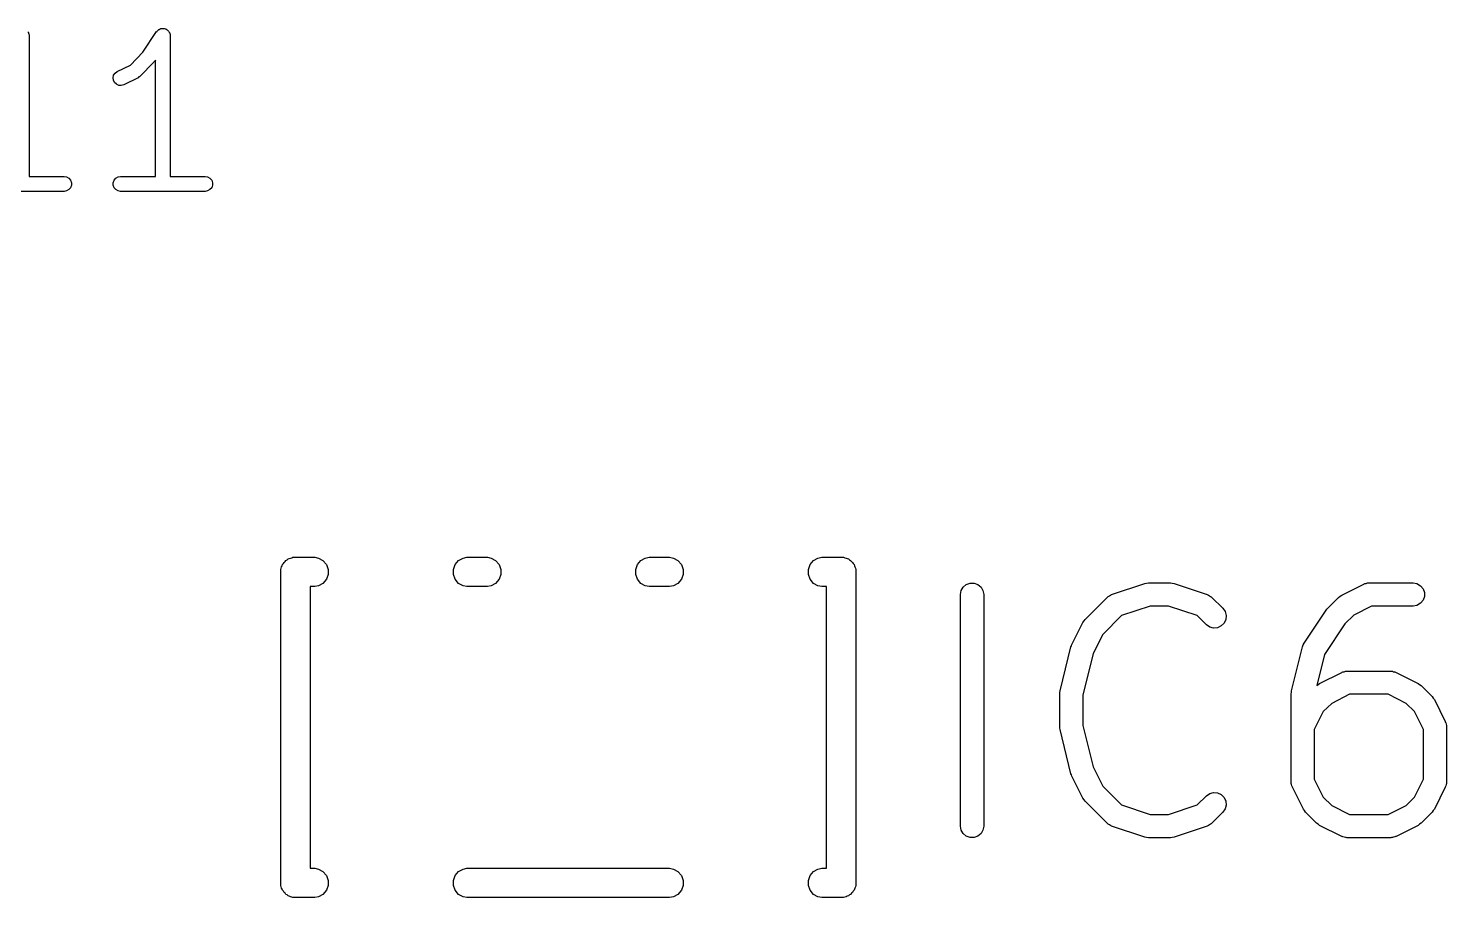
# Model space of a CAD drawing. Extents: x 91 to 202, y -131 to -74.
# Drawn here: x 122.85 to 130.25, y -107.38 to -102.85 of the extents above; entities that cross this region are included whole.
import ezdxf

# ---------------------------------------------------------------- set-up
doc = ezdxf.new("R2010")
doc.units = 0
doc.header["$MEASUREMENT"] = 0
doc.layers.add('BLACK', color=7, linetype='CONTINUOUS')

msp = doc.modelspace()

# ---------------------------------------------------------------- linework, layer by layer
at = {"layer": 'BLACK', "linetype": 'CONTINUOUS'}
for p, q in [((122.85, -102.866), (122.853, -102.869)), ((122.853, -102.869), (122.853, -102.871)), ((122.853, -102.871), (122.854, -102.873)), ((122.854, -102.873), (122.855, -102.878)), ((122.855, -102.878), (122.857, -102.882)), ((122.857, -102.882), (122.856, -102.884)), ((122.856, -102.884), (122.857, -102.886)), ((122.857, -102.886), (122.857, -103.62)), ((123.45, -102.972), (123.521, -102.865)), ((123.521, -102.865), (123.523, -102.864)), ((123.523, -102.864), (123.524, -102.862)), ((123.524, -102.862), (123.527, -102.859)), ((123.527, -102.859), (123.531, -102.855)), ((123.531, -102.855), (123.533, -102.854)), ((123.533, -102.854), (123.534, -102.853)), ((123.534, -102.853), (123.539, -102.851)), ((123.539, -102.851), (123.543, -102.849)), ((123.543, -102.849), (123.545, -102.849)), ((123.545, -102.849), (123.547, -102.848)), ((123.547, -102.848), (123.551, -102.848)), ((123.551, -102.848), (123.556, -102.848)), ((123.556, -102.848), (123.558, -102.848)), ((123.558, -102.848), (123.56, -102.848)), ((123.56, -102.848), (123.565, -102.85)), ((123.565, -102.85), (123.569, -102.851)), ((123.569, -102.851), (123.571, -102.852)), ((123.571, -102.852), (123.573, -102.853)), ((123.573, -102.853), (123.576, -102.856)), ((123.576, -102.856), (123.58, -102.859)), ((123.58, -102.859), (123.581, -102.86)), ((123.581, -102.86), (123.583, -102.862)), ((123.583, -102.862), (123.585, -102.866)), ((123.585, -102.866), (123.588, -102.869)), ((123.588, -102.869), (123.589, -102.871)), ((123.589, -102.871), (123.59, -102.873)), ((123.59, -102.873), (123.591, -102.878)), ((123.591, -102.878), (123.592, -102.882)), ((123.592, -102.882), (123.592, -102.884)), ((123.592, -102.884), (123.592, -102.886)), ((123.592, -102.886), (123.592, -103.62)), ((123.384, -103.039), (123.45, -102.972)), ((123.316, -103.073), (123.384, -103.039)), ((123.507, -103.024), (123.434, -103.098)), ((123.509, -103.021), (123.507, -103.024)), ((123.512, -103.018), (123.509, -103.021)), ((123.515, -103.014), (123.512, -103.018)), ((123.515, -103.62), (123.515, -103.014)), ((123.294, -103.105), (123.297, -103.092)), ((123.296, -103.118), (123.294, -103.105)), ((123.302, -103.13), (123.296, -103.118)), ((123.297, -103.092), (123.305, -103.081)), ((123.305, -103.081), (123.316, -103.073)), ((123.424, -103.105), (123.35, -103.142)), ((123.429, -103.101), (123.424, -103.105)), ((123.434, -103.098), (123.429, -103.101)), ((123.312, -103.139), (123.302, -103.13)), ((123.324, -103.145), (123.312, -103.139)), ((123.337, -103.145), (123.324, -103.145)), ((123.35, -103.142), (123.337, -103.145)), ((122.857, -103.62), (123.039, -103.62)), ((123.039, -103.62), (123.052, -103.622)), ((123.052, -103.622), (123.064, -103.629)), ((123.064, -103.629), (123.072, -103.639)), ((123.072, -103.639), (123.077, -103.652)), ((123.295, -103.652), (123.299, -103.639)), ((123.299, -103.639), (123.308, -103.629)), ((123.308, -103.629), (123.32, -103.622)), ((123.32, -103.622), (123.333, -103.62)), ((123.333, -103.62), (123.515, -103.62)), ((123.592, -103.62), (123.774, -103.62)), ((123.774, -103.62), (123.787, -103.622)), ((123.787, -103.622), (123.799, -103.629)), ((123.799, -103.629), (123.808, -103.639)), ((123.808, -103.639), (123.812, -103.652)), ((123.039, -103.697), (122.598, -103.697)), ((123.052, -103.695), (123.039, -103.697)), ((123.064, -103.688), (123.052, -103.695)), ((123.072, -103.678), (123.064, -103.688)), ((123.077, -103.665), (123.072, -103.678)), ((123.077, -103.652), (123.077, -103.665)), ((123.295, -103.665), (123.295, -103.652)), ((123.299, -103.678), (123.295, -103.665)), ((123.308, -103.688), (123.299, -103.678)), ((123.32, -103.695), (123.308, -103.688)), ((123.333, -103.697), (123.32, -103.695)), ((123.774, -103.697), (123.333, -103.697)), ((123.787, -103.695), (123.774, -103.697)), ((123.799, -103.688), (123.787, -103.695)), ((123.808, -103.678), (123.799, -103.688)), ((123.812, -103.665), (123.808, -103.678)), ((123.812, -103.652), (123.812, -103.665)), ((124.178, -105.641), (124.182, -105.636)), ((124.182, -105.636), (124.185, -105.63)), ((124.185, -105.63), (124.191, -105.625)), ((124.191, -105.625), (124.195, -105.62)), ((124.195, -105.62), (124.201, -105.617)), ((124.201, -105.617), (124.206, -105.612)), ((124.206, -105.612), (124.212, -105.61)), ((124.212, -105.61), (124.218, -105.607)), ((124.218, -105.607), (124.225, -105.606)), ((124.225, -105.606), (124.231, -105.603)), ((124.231, -105.603), (124.238, -105.603)), ((124.238, -105.603), (124.238, -105.603)), ((124.238, -105.603), (124.345, -105.603)), ((124.345, -105.603), (124.365, -105.607)), ((124.365, -105.607), (124.388, -105.62)), ((124.388, -105.62), (124.406, -105.641)), ((125.078, -105.641), (125.095, -105.62)), ((125.095, -105.62), (125.118, -105.607)), ((125.118, -105.607), (125.138, -105.603)), ((125.138, -105.603), (125.245, -105.603)), ((125.245, -105.603), (125.265, -105.607)), ((125.265, -105.607), (125.288, -105.62)), ((125.288, -105.62), (125.306, -105.641)), ((126.028, -105.641), (126.045, -105.62)), ((126.045, -105.62), (126.068, -105.607)), ((126.068, -105.607), (126.088, -105.603)), ((126.088, -105.603), (126.195, -105.603)), ((126.195, -105.603), (126.215, -105.607)), ((126.215, -105.607), (126.238, -105.62)), ((126.238, -105.62), (126.256, -105.641)), ((126.928, -105.641), (126.945, -105.62)), ((126.945, -105.62), (126.968, -105.607)), ((126.968, -105.607), (126.988, -105.603)), ((126.988, -105.603), (127.095, -105.603)), ((127.095, -105.603), (127.102, -105.603)), ((127.095, -105.603), (127.095, -105.603)), ((127.102, -105.603), (127.108, -105.606)), ((127.108, -105.606), (127.115, -105.607)), ((127.115, -105.607), (127.121, -105.61)), ((127.121, -105.61), (127.127, -105.612)), ((127.127, -105.612), (127.133, -105.617)), ((127.133, -105.617), (127.138, -105.62)), ((127.138, -105.62), (127.143, -105.625)), ((127.143, -105.625), (127.148, -105.63)), ((127.148, -105.63), (127.151, -105.636)), ((127.151, -105.636), (127.156, -105.641)), ((124.168, -107.306), (124.169, -105.673)), ((124.169, -105.666), (124.171, -105.66)), ((124.169, -105.673), (124.169, -105.666)), ((124.171, -105.66), (124.172, -105.653)), ((124.172, -105.653), (124.175, -105.647)), ((124.175, -105.647), (124.178, -105.641)), ((124.406, -105.641), (124.415, -105.666)), ((124.415, -105.693), (124.406, -105.718)), ((124.415, -105.666), (124.415, -105.693)), ((125.069, -105.666), (125.078, -105.641)), ((125.069, -105.693), (125.069, -105.666)), ((125.078, -105.718), (125.069, -105.693)), ((125.306, -105.641), (125.315, -105.666)), ((125.315, -105.693), (125.306, -105.718)), ((125.315, -105.666), (125.315, -105.693)), ((126.019, -105.666), (126.028, -105.641)), ((126.019, -105.693), (126.019, -105.666)), ((126.028, -105.718), (126.019, -105.693)), ((126.256, -105.641), (126.265, -105.666)), ((126.265, -105.693), (126.256, -105.718)), ((126.265, -105.666), (126.265, -105.693)), ((126.919, -105.666), (126.928, -105.641)), ((126.919, -105.693), (126.919, -105.666)), ((126.928, -105.718), (126.919, -105.693)), ((127.156, -105.641), (127.158, -105.647)), ((127.158, -105.647), (127.161, -105.653)), ((127.161, -105.653), (127.163, -105.66)), ((127.163, -105.66), (127.165, -105.666)), ((127.165, -105.666), (127.165, -105.673)), ((127.165, -105.673), (127.165, -105.673)), ((127.165, -105.673), (127.165, -107.306)), ((124.345, -105.756), (124.321, -105.756)), ((124.321, -105.756), (124.321, -107.223)), ((124.365, -105.752), (124.345, -105.756)), ((124.388, -105.739), (124.365, -105.752)), ((124.406, -105.718), (124.388, -105.739)), ((125.095, -105.739), (125.078, -105.718)), ((125.118, -105.752), (125.095, -105.739)), ((125.138, -105.756), (125.118, -105.752)), ((125.245, -105.756), (125.138, -105.756)), ((125.265, -105.752), (125.245, -105.756)), ((125.288, -105.739), (125.265, -105.752)), ((125.306, -105.718), (125.288, -105.739)), ((126.045, -105.739), (126.028, -105.718)), ((126.068, -105.752), (126.045, -105.739)), ((126.088, -105.756), (126.068, -105.752)), ((126.195, -105.756), (126.088, -105.756)), ((126.215, -105.752), (126.195, -105.756)), ((126.238, -105.739), (126.215, -105.752)), ((126.256, -105.718), (126.238, -105.739)), ((126.945, -105.739), (126.928, -105.718)), ((126.968, -105.752), (126.945, -105.739)), ((126.988, -105.756), (126.968, -105.752)), ((127.012, -105.756), (126.988, -105.756)), ((127.013, -107.223), (127.012, -105.756)), ((127.711, -105.797), (127.715, -105.776)), ((127.715, -105.776), (127.725, -105.758)), ((127.725, -105.758), (127.741, -105.745)), ((127.741, -105.745), (127.761, -105.738)), ((127.761, -105.738), (127.782, -105.738)), ((127.782, -105.738), (127.802, -105.745)), ((127.802, -105.745), (127.818, -105.758)), ((127.818, -105.758), (127.828, -105.776)), ((127.828, -105.776), (127.832, -105.797)), ((128.499, -105.797), (128.672, -105.74)), ((128.672, -105.74), (128.681, -105.738)), ((128.681, -105.738), (128.691, -105.737)), ((128.691, -105.737), (128.806, -105.737)), ((128.806, -105.737), (128.815, -105.738)), ((128.815, -105.738), (128.825, -105.74)), ((128.825, -105.74), (128.997, -105.797)), ((129.698, -105.8), (129.813, -105.743)), ((129.813, -105.743), (129.816, -105.742)), ((129.816, -105.742), (129.819, -105.74)), ((129.819, -105.74), (129.826, -105.739)), ((129.826, -105.739), (129.833, -105.737)), ((129.833, -105.737), (129.836, -105.737)), ((129.836, -105.737), (129.84, -105.737)), ((129.84, -105.737), (130.07, -105.737)), ((130.07, -105.737), (130.09, -105.74)), ((130.09, -105.74), (130.108, -105.751)), ((130.108, -105.751), (130.122, -105.767)), ((130.122, -105.767), (130.129, -105.786)), ((130.129, -105.786), (130.129, -105.807)), ((127.711, -107.003), (127.711, -105.797)), ((127.832, -105.797), (127.832, -107.003)), ((128.361, -105.927), (128.476, -105.812)), ((128.476, -105.812), (128.479, -105.81)), ((128.479, -105.81), (128.481, -105.807)), ((128.481, -105.807), (128.487, -105.804)), ((128.487, -105.804), (128.493, -105.8)), ((128.493, -105.8), (128.496, -105.799)), ((128.496, -105.799), (128.499, -105.797)), ((128.7, -105.857), (128.551, -105.907)), ((128.796, -105.857), (128.7, -105.857)), ((128.945, -105.907), (128.796, -105.857)), ((128.997, -105.797), (129, -105.799)), ((129, -105.799), (129.003, -105.8)), ((129.003, -105.8), (129.009, -105.804)), ((129.009, -105.804), (129.015, -105.807)), ((129.015, -105.807), (129.018, -105.81)), ((129.018, -105.81), (129.021, -105.812)), ((129.021, -105.812), (129.078, -105.869)), ((129.625, -105.869), (129.682, -105.812)), ((129.682, -105.812), (129.69, -105.806)), ((129.69, -105.806), (129.698, -105.8)), ((129.854, -105.857), (129.761, -105.904)), ((130.07, -105.857), (129.854, -105.857)), ((130.09, -105.854), (130.07, -105.857)), ((130.108, -105.843), (130.09, -105.854)), ((130.122, -105.827), (130.108, -105.843)), ((130.129, -105.807), (130.122, -105.827)), ((128.355, -105.935), (128.361, -105.927)), ((128.551, -105.907), (128.453, -106.005)), ((128.993, -105.955), (128.945, -105.907)), ((129.078, -105.869), (129.09, -105.886)), ((129.094, -105.927), (129.085, -105.946)), ((129.09, -105.886), (129.096, -105.907)), ((129.096, -105.907), (129.094, -105.927)), ((129.502, -106.051), (129.617, -105.878)), ((129.617, -105.878), (129.621, -105.874)), ((129.621, -105.874), (129.625, -105.869)), ((129.761, -105.904), (129.714, -105.95)), ((128.292, -106.057), (128.349, -105.942)), ((128.349, -105.942), (128.355, -105.935)), ((128.453, -106.005), (128.403, -106.105)), ((129.01, -105.967), (128.993, -105.955)), ((129.03, -105.972), (129.01, -105.967)), ((129.051, -105.97), (129.03, -105.972)), ((129.07, -105.961), (129.051, -105.97)), ((129.085, -105.946), (129.07, -105.961)), ((129.714, -105.95), (129.608, -106.109)), ((128.23, -106.299), (128.287, -106.07)), ((128.287, -106.07), (128.29, -106.064)), ((128.29, -106.064), (128.292, -106.057)), ((129.437, -106.299), (129.494, -106.07)), ((129.494, -106.07), (129.498, -106.06)), ((129.498, -106.06), (129.502, -106.051)), ((128.403, -106.105), (128.349, -106.321)), ((129.608, -106.109), (129.568, -106.271)), ((129.583, -106.26), (129.698, -106.203)), ((129.698, -106.203), (129.701, -106.202)), ((129.701, -106.202), (129.704, -106.2)), ((129.704, -106.2), (129.711, -106.199)), ((129.711, -106.199), (129.718, -106.197)), ((129.718, -106.197), (129.721, -106.197)), ((129.721, -106.197), (129.725, -106.196)), ((129.725, -106.196), (129.955, -106.196)), ((129.955, -106.196), (129.958, -106.197)), ((129.958, -106.197), (129.962, -106.197)), ((129.962, -106.197), (129.968, -106.199)), ((129.968, -106.199), (129.975, -106.2)), ((129.975, -106.2), (129.978, -106.202)), ((129.978, -106.202), (129.982, -106.203)), ((129.982, -106.203), (130.097, -106.26)), ((128.229, -106.307), (128.23, -106.299)), ((129.436, -106.307), (129.437, -106.299)), ((129.568, -106.271), (129.575, -106.266)), ((129.575, -106.266), (129.583, -106.26)), ((130.097, -106.26), (130.104, -106.266)), ((130.104, -106.266), (130.112, -106.271)), ((130.112, -106.271), (130.17, -106.329)), ((128.228, -106.314), (128.229, -106.307)), ((128.228, -106.486), (128.228, -106.314)), ((128.349, -106.321), (128.349, -106.479)), ((129.435, -106.314), (129.436, -106.307)), ((129.435, -106.774), (129.435, -106.314)), ((129.646, -106.364), (129.602, -106.407)), ((129.739, -106.317), (129.646, -106.364)), ((129.94, -106.317), (129.739, -106.317)), ((130.034, -106.364), (129.94, -106.317)), ((130.077, -106.407), (130.034, -106.364)), ((130.17, -106.329), (130.175, -106.337)), ((130.175, -106.337), (130.181, -106.344)), ((130.181, -106.344), (130.238, -106.459)), ((129.602, -106.407), (129.555, -106.501)), ((130.124, -106.501), (130.077, -106.407)), ((128.229, -106.494), (128.228, -106.486)), ((128.23, -106.501), (128.229, -106.494)), ((128.287, -106.731), (128.23, -106.501)), ((128.349, -106.479), (128.403, -106.695)), ((129.555, -106.501), (129.555, -106.759)), ((130.124, -106.759), (130.124, -106.501)), ((130.238, -106.459), (130.239, -106.463)), ((130.239, -106.463), (130.241, -106.466)), ((130.241, -106.466), (130.242, -106.473)), ((130.242, -106.473), (130.244, -106.479)), ((130.244, -106.479), (130.244, -106.483)), ((130.244, -106.483), (130.245, -106.486)), ((130.245, -106.486), (130.245, -106.774)), ((128.29, -106.737), (128.287, -106.731)), ((128.292, -106.743), (128.29, -106.737)), ((128.349, -106.858), (128.292, -106.743)), ((128.403, -106.695), (128.453, -106.795)), ((128.453, -106.795), (128.551, -106.893)), ((129.435, -106.777), (129.435, -106.774)), ((129.435, -106.781), (129.435, -106.777)), ((129.437, -106.787), (129.435, -106.781)), ((129.438, -106.794), (129.437, -106.787)), ((129.44, -106.797), (129.438, -106.794)), ((129.441, -106.801), (129.44, -106.797)), ((129.499, -106.916), (129.441, -106.801)), ((129.555, -106.759), (129.602, -106.853)), ((130.077, -106.853), (130.124, -106.759)), ((130.238, -106.801), (130.181, -106.916)), ((130.239, -106.797), (130.238, -106.801)), ((130.241, -106.794), (130.239, -106.797)), ((130.242, -106.787), (130.241, -106.794)), ((130.244, -106.781), (130.242, -106.787)), ((130.245, -106.774), (130.244, -106.777)), ((130.244, -106.777), (130.244, -106.781)), ((128.355, -106.866), (128.349, -106.858)), ((128.361, -106.874), (128.355, -106.866)), ((128.476, -106.989), (128.361, -106.874)), ((128.551, -106.893), (128.7, -106.943)), ((128.796, -106.943), (128.945, -106.893)), ((128.945, -106.893), (128.993, -106.846)), ((128.993, -106.846), (129.01, -106.834)), ((129.01, -106.834), (129.03, -106.828)), ((129.03, -106.828), (129.051, -106.83)), ((129.051, -106.83), (129.07, -106.839)), ((129.07, -106.839), (129.085, -106.854)), ((129.085, -106.854), (129.094, -106.873)), ((129.096, -106.894), (129.09, -106.914)), ((129.094, -106.873), (129.096, -106.894)), ((129.602, -106.853), (129.646, -106.896)), ((130.034, -106.896), (130.077, -106.853)), ((128.7, -106.943), (128.796, -106.943)), ((129.078, -106.931), (129.021, -106.989)), ((129.09, -106.914), (129.078, -106.931)), ((129.504, -106.923), (129.499, -106.916)), ((129.51, -106.931), (129.504, -106.923)), ((129.567, -106.989), (129.51, -106.931)), ((129.646, -106.896), (129.739, -106.943)), ((129.739, -106.943), (129.94, -106.943)), ((129.94, -106.943), (130.034, -106.896)), ((130.17, -106.931), (130.112, -106.989)), ((130.175, -106.923), (130.17, -106.931)), ((130.181, -106.916), (130.175, -106.923)), ((127.715, -107.024), (127.711, -107.003)), ((127.725, -107.042), (127.715, -107.024)), ((127.741, -107.056), (127.725, -107.042)), ((127.818, -107.042), (127.802, -107.056)), ((127.828, -107.024), (127.818, -107.042)), ((127.832, -107.003), (127.828, -107.024)), ((128.479, -106.991), (128.476, -106.989)), ((128.481, -106.993), (128.479, -106.991)), ((128.487, -106.997), (128.481, -106.993)), ((128.493, -107.001), (128.487, -106.997)), ((128.496, -107.002), (128.493, -107.001)), ((128.499, -107.003), (128.496, -107.002)), ((128.672, -107.061), (128.499, -107.003)), ((128.997, -107.003), (128.825, -107.061)), ((129, -107.002), (128.997, -107.003)), ((129.003, -107.001), (129, -107.002)), ((129.009, -106.997), (129.003, -107.001)), ((129.015, -106.993), (129.009, -106.997)), ((129.018, -106.991), (129.015, -106.993)), ((129.021, -106.989), (129.018, -106.991)), ((129.575, -106.994), (129.567, -106.989)), ((129.583, -107), (129.575, -106.994)), ((129.698, -107.057), (129.583, -107)), ((130.097, -107), (129.982, -107.057)), ((130.104, -106.994), (130.097, -107)), ((130.112, -106.989), (130.104, -106.994)), ((127.761, -107.063), (127.741, -107.056)), ((127.782, -107.063), (127.761, -107.063)), ((127.802, -107.056), (127.782, -107.063)), ((128.681, -107.062), (128.672, -107.061)), ((128.691, -107.064), (128.681, -107.062)), ((128.806, -107.064), (128.691, -107.064)), ((128.815, -107.062), (128.806, -107.064)), ((128.825, -107.061), (128.815, -107.062)), ((129.701, -107.058), (129.698, -107.057)), ((129.704, -107.06), (129.701, -107.058)), ((129.711, -107.061), (129.704, -107.06)), ((129.718, -107.063), (129.711, -107.061)), ((129.721, -107.063), (129.718, -107.063)), ((129.725, -107.064), (129.721, -107.063)), ((129.955, -107.064), (129.725, -107.064)), ((129.958, -107.063), (129.955, -107.064)), ((129.962, -107.063), (129.958, -107.063)), ((129.968, -107.061), (129.962, -107.063)), ((129.975, -107.06), (129.968, -107.061)), ((129.978, -107.058), (129.975, -107.06)), ((129.982, -107.057), (129.978, -107.058)), ((124.321, -107.223), (124.345, -107.223)), ((124.345, -107.223), (124.365, -107.227)), ((124.365, -107.227), (124.388, -107.24)), ((124.388, -107.24), (124.406, -107.261)), ((124.406, -107.261), (124.415, -107.286)), ((125.069, -107.286), (125.078, -107.261)), ((125.078, -107.261), (125.095, -107.24)), ((125.095, -107.24), (125.118, -107.227)), ((125.118, -107.227), (125.138, -107.223)), ((125.138, -107.223), (126.195, -107.223)), ((126.195, -107.223), (126.215, -107.227)), ((126.215, -107.227), (126.238, -107.24)), ((126.238, -107.24), (126.256, -107.261)), ((126.256, -107.261), (126.265, -107.286)), ((126.919, -107.286), (126.928, -107.261)), ((126.928, -107.261), (126.945, -107.24)), ((126.945, -107.24), (126.968, -107.227)), ((126.968, -107.227), (126.988, -107.223)), ((126.988, -107.223), (127.013, -107.223)), ((124.169, -107.306), (124.168, -107.306)), ((124.169, -107.313), (124.169, -107.306)), ((124.171, -107.319), (124.169, -107.313)), ((124.172, -107.326), (124.171, -107.319)), ((124.175, -107.332), (124.172, -107.326)), ((124.178, -107.338), (124.175, -107.332)), ((124.182, -107.343), (124.178, -107.338)), ((124.406, -107.338), (124.388, -107.359)), ((124.415, -107.313), (124.406, -107.338)), ((124.415, -107.286), (124.415, -107.313)), ((125.069, -107.313), (125.069, -107.286)), ((125.078, -107.338), (125.069, -107.313)), ((125.095, -107.359), (125.078, -107.338)), ((126.256, -107.338), (126.238, -107.359)), ((126.265, -107.313), (126.256, -107.338)), ((126.265, -107.286), (126.265, -107.313)), ((126.919, -107.313), (126.919, -107.286)), ((126.928, -107.338), (126.919, -107.313)), ((126.945, -107.359), (126.928, -107.338)), ((127.156, -107.338), (127.151, -107.343)), ((127.158, -107.332), (127.156, -107.338)), ((127.161, -107.326), (127.158, -107.332)), ((127.163, -107.319), (127.161, -107.326)), ((127.165, -107.313), (127.163, -107.319)), ((127.165, -107.306), (127.165, -107.306)), ((127.165, -107.306), (127.165, -107.313)), ((124.185, -107.349), (124.182, -107.343)), ((124.191, -107.353), (124.185, -107.349)), ((124.195, -107.359), (124.191, -107.353)), ((124.201, -107.362), (124.195, -107.359)), ((124.206, -107.366), (124.201, -107.362)), ((124.212, -107.369), (124.206, -107.366)), ((124.218, -107.372), (124.212, -107.369)), ((124.225, -107.373), (124.218, -107.372)), ((124.231, -107.376), (124.225, -107.373)), ((124.238, -107.376), (124.231, -107.376)), ((124.345, -107.376), (124.238, -107.376)), ((124.238, -107.376), (124.238, -107.376)), ((124.365, -107.372), (124.345, -107.376)), ((124.388, -107.359), (124.365, -107.372)), ((125.118, -107.372), (125.095, -107.359)), ((125.138, -107.376), (125.118, -107.372)), ((126.195, -107.376), (125.138, -107.376)), ((126.215, -107.372), (126.195, -107.376)), ((126.238, -107.359), (126.215, -107.372)), ((126.968, -107.372), (126.945, -107.359)), ((126.988, -107.376), (126.968, -107.372)), ((127.095, -107.376), (126.988, -107.376)), ((127.102, -107.376), (127.095, -107.376)), ((127.095, -107.376), (127.095, -107.376)), ((127.108, -107.373), (127.102, -107.376)), ((127.115, -107.372), (127.108, -107.373)), ((127.121, -107.369), (127.115, -107.372)), ((127.127, -107.366), (127.121, -107.369)), ((127.133, -107.362), (127.127, -107.366)), ((127.138, -107.359), (127.133, -107.362)), ((127.143, -107.353), (127.138, -107.359)), ((127.148, -107.349), (127.143, -107.353)), ((127.151, -107.343), (127.148, -107.349))]:
    msp.add_line(p, q, dxfattribs=at)

doc.saveas('drawing.dxf')
